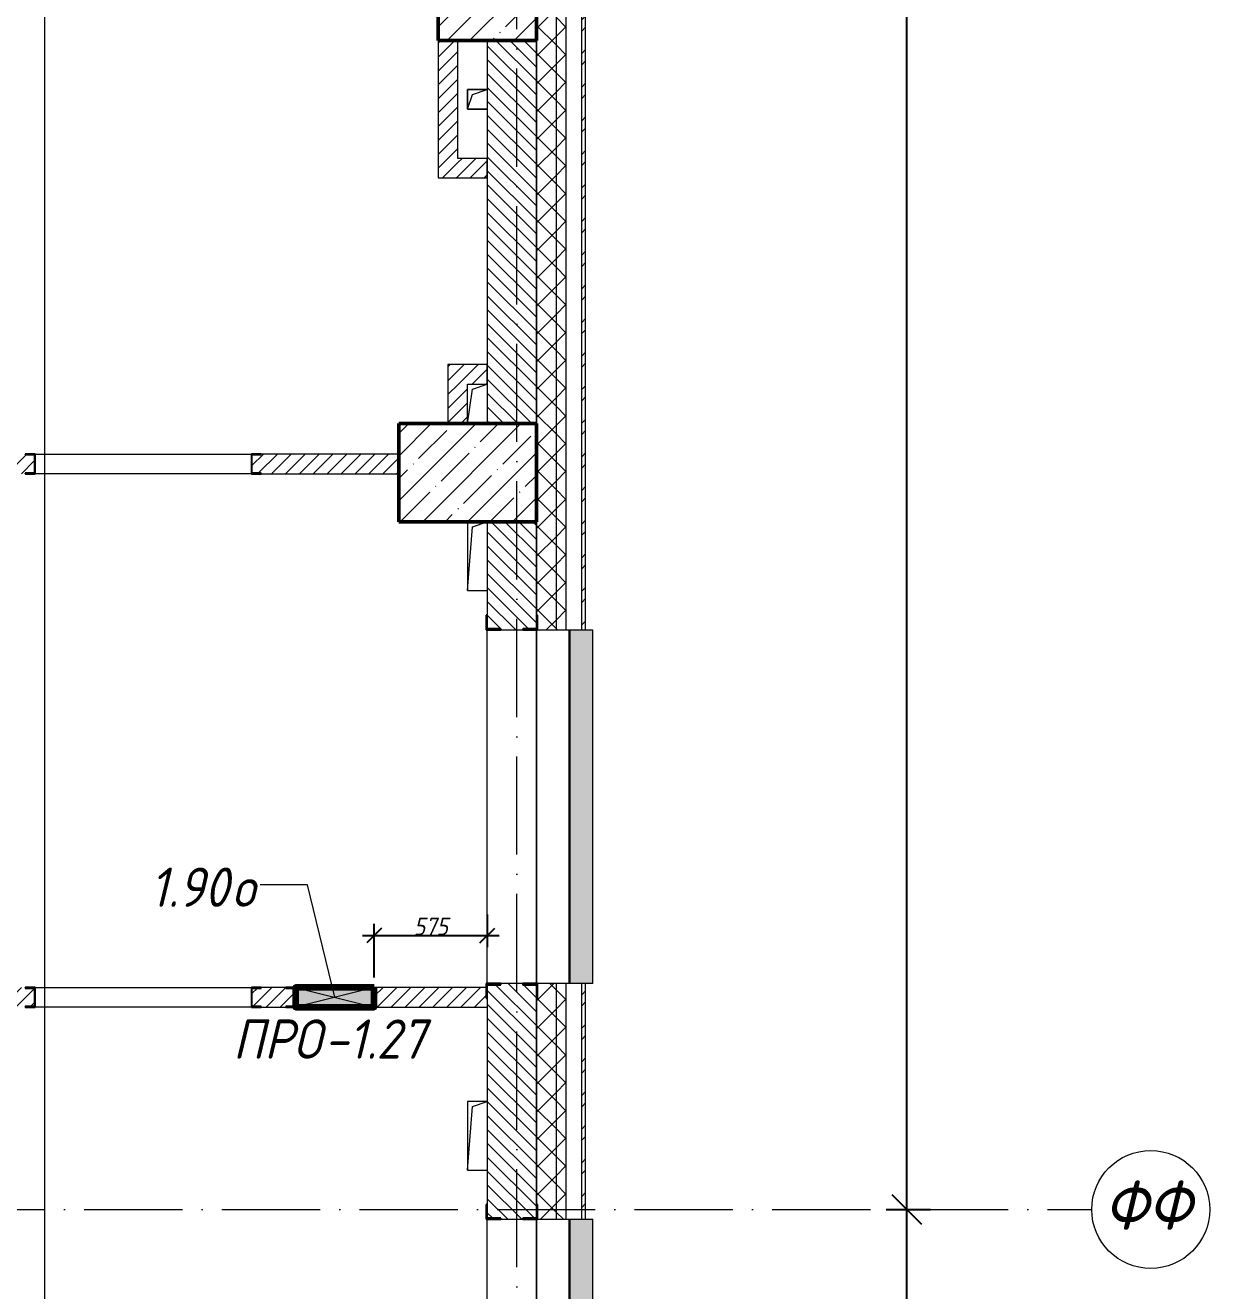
# Model space of a CAD drawing. Header units: millimetres. Extents: x -356862 to 418287, y 0 to 839748.
# Drawn here: x -77865 to -71841, y 534184 to 540624 of the extents above; entities that cross this region are included whole.
import ezdxf

# ---------------------------------------------------------------- set-up
doc = ezdxf.new("R2010")
doc.units = ezdxf.units.MM
doc.linetypes.add('50_200_ШТРИХ_1Т_ш5_п1_п1_', pattern=[700, 500, -100, 0, -100])
for name, color, linetype, lineweight in [('9.7) Заделка 956 шт', 6, 'Continuous', 158), ('A-____-____-DIMS', 7, 'Continuous', 9), ('A-DETL-GENF-OTLN', 7, 'Continuous', 9), ('A-FLOR-____-OTLN', 7, 'Continuous', 9), ('A-GENM-____-IDEN', 7, 'Continuous', 9), ('A-GENM-____-MCUT', 7, 'Continuous', 25), ('A-GENM-____-OTLN', 7, 'Continuous', 9), ('A-GENM-____-OTLN-1', 7, 'Continuous', 25), ('A-GLAZ-____-IDEN', 7, 'Continuous', 9), ('A-GLAZ-____-OTLN', 7, 'Continuous', 9), ('A-WALL-____-MCUT', 7, 'Continuous', 13), ('A-WALL-____-MCUT-1', 7, 'Continuous', 9), ('A-WALL-____-OTLN', 7, 'Continuous', 9), ('A-WALL-____-PATT-1', 7, 'Continuous', 9), ('A-WALL-FNSH-MCUT-1', 7, 'Continuous', 9), ('I-WALL-____-OTLN', 7, 'Continuous', 9), ('S-COLS-____-MCUT', 7, 'Continuous', 50), ('S-COLS-____-OTLN', 7, 'Continuous', 9), ('S-GRID-____-IDEN', 7, 'Continuous', 9), ('S-GRID-____-OTLN-1', 7, '50_200_ШТРИХ_1Т_ш5_п1_п1_', 9)]:
    doc.layers.add(name, color=color, linetype=linetype, lineweight=lineweight)
doc.layers.add('A-GLAZ-____-OTLN-1', color=7, linetype='Continuous', lineweight=9, true_color=0xc0c0c0)
doc.layers.add('G-____-____-SYMB-1', color=9, linetype='Continuous', lineweight=9, true_color=0x808080)
doc.styles.add('ISOCPEUR_I', font='isocpeui.ttf', dxfattribs={"width": 0.9, "height": 2.5})
doc.styles.add('ISOCPEUR_I_11', font='isocpeui.ttf', dxfattribs={"width": 0.9, "height": 200})
doc.styles.add('ISOCPEUR_I_7', font='isocpeui.ttf', dxfattribs={"width": 0.9, "height": 90})
doc.styles.add('ISOCPEUR_I_9', font='isocpeui.ttf', dxfattribs={"width": 0.9, "height": 250})
doc.dimstyles.new('ISO-1_8_0_9К_СРЕДНИЙ_Кладочные_2', dxfattribs={"dimscale": 304.8, "dimtxt": 89.638306, "dimasz": 0.246063, "dimexe": 0.19685, "dimexo": 0, "dimgap": 0, "dimtad": 1, "dimdec": 3, "dimrnd": 0.001, "dimdsep": 46, "dimtxsty": 'ISOCPEUR_I_7', "dimblk1": 'OBLIQUE', "dimblk2": 'OBLIQUE', "dimsah": 1, "dimcen": 0.09, "dimdle": 0.19685, "dimazin": 0, "dimtfac": 1, "dimtdec": 4, "dimtix": 1, "dimtmove": 1, "dimatfit": 3, "dimfxl": 1, "dimtvp": 1, "dimtolj": 1, "dimtzin": 0, "dimarcsym": 2})
doc.dimstyles.new('ISO-2_5_0_9К_БОЛЬШОЙ_ОСИ', dxfattribs={"dimscale": 304.8, "dimtxt": 248.995294, "dimasz": 0.492126, "dimexe": 0.393701, "dimexo": 0, "dimgap": 0, "dimtad": 1, "dimdec": 0, "dimzin": 0, "dimdsep": 46, "dimtxsty": 'ISOCPEUR_I', "dimblk1": 'OBLIQUE', "dimblk2": 'OBLIQUE', "dimsah": 1, "dimcen": 0.09, "dimdle": 0.393701, "dimazin": 0, "dimtfac": 1, "dimtdec": 4, "dimtix": 1, "dimtmove": 0, "dimatfit": 3, "dimfxl": 1, "dimtvp": 1, "dimtolj": 1, "dimtzin": 0, "dimarcsym": 2})
pattern_1 = [(135, (-176515.067, 459015.94), (-35.35534, -35.35534), [])]
pattern_2 = [(45, (-176515.067, 459015.94), (-35.35534, 35.35534), [])]
pattern_3 = [(45, (-176515.07, 459015.94), (-70.71068, 70.71068), []), (135, (-176515.07, 459015.94), (-70.71068, -70.71068), [])]

# ---------------------------------------------------------------- blocks, each defined once
blk = doc.blocks.new('BSC_Колонна _Прямоугольная - 500х700-V124-АР1_План отверстий 1 этажа в осях 1-64_Ю-ЯЯ')
at = {"layer": 'S-COLS-____-OTLN'}
h = blk.add_hatch(dxfattribs=at)
h.set_pattern_fill('FP_135', color=256, style=0, pattern_type=2)
h.set_pattern_definition([(315, (-79331.04, 100900), (114.04925, 114.04925), []), (315, (-79331.04, 100785.95), (114.04925, 114.04925), [201.613, -40.323, 3.353, -36.97])])
h.paths.add_polyline_path([(-250, 350), (-250, -350), (250, -350), (250, 350)], flags=0)
at = {"layer": 'S-COLS-____-MCUT'}
for p, q in [((250, 350), (-250, 350)), ((-250, 350), (-250, -350)), ((250, -350), (250, 350)), ((-250, -350), (250, -350))]:
    blk.add_line(p, q, dxfattribs=at)
blk = doc.blocks.new('BSC_Колонна _Прямоугольная - 500х500-V126-АР1_План отверстий 1 этажа в осях 1-64_Ю-ЯЯ')
at = {"layer": 'S-COLS-____-OTLN'}
h = blk.add_hatch(dxfattribs=at)
h.set_pattern_fill('FP_137', color=256, style=0, pattern_type=2)
h.set_pattern_definition([(135, (81781.04, -101000), (-114.04925, -114.04925), []), (135, (81781.04, -100885.95), (-114.04925, -114.04925), [201.613, -40.323, 3.353, -36.97])])
h.paths.add_polyline_path([(250, 250), (-250, 250), (-250, -250), (250, -250)], flags=0)
at = {"layer": 'S-COLS-____-MCUT'}
for p, q in [((250, 250), (-250, 250)), ((-250, 250), (-250, -250)), ((250, -250), (250, 250)), ((-250, -250), (250, -250))]:
    blk.add_line(p, q, dxfattribs=at)
blk = doc.blocks.new('Фахверк_СКБ_Уголок - 250_2700-27497298-АР1_План отверстий 1 этажа в осях 1-64_Ю-ЯЯ')
at = {"layer": 'A-GENM-____-MCUT'}
for p, q in [((200, 181), (125, 181)), ((125, 181), (125, 106)), ((131, 106), (131, 175)), ((131, 175), (200, 175)), ((200, 175), (200, 181)), ((125, 106), (131, 106)), ((131, -6), (125, -6)), ((125, -6), (125, -81)), ((131, -75), (131, -6)), ((125, -81), (200, -81)), ((200, -75), (131, -75)), ((200, -81), (200, -75))]:
    blk.add_line(p, q, dxfattribs=at)
blk = doc.blocks.new('154_Фахверк_СКБ_Швеллер - Тип_100_3600-27825154-АР1_План отверстий 1 этажа в осях 1-64_Ю-ЯЯ')
at = {"layer": 'A-GENM-____-MCUT'}
for p, q in [((175, 50), (125, 50)), ((125, 50), (125, -50)), ((128, 47), (175, 47)), ((128, -47), (128, 47)), ((175, 47), (175, 50)), ((125, -50), (175, -50)), ((175, -47), (128, -47)), ((175, -50), (175, -47))]:
    blk.add_line(p, q, dxfattribs=at)
blk = doc.blocks.new('154_Фахверк_СКБ_Швеллер - Тип_100_4010_1-28088705-АР1_План отверстий 1 этажа в осях 1-64_Ю-ЯЯ')
at = {"layer": 'A-GENM-____-MCUT'}
for p, q in [((175, 50), (125, 50)), ((125, 50), (125, -50)), ((128, 47), (175, 47)), ((128, -47), (128, 47)), ((175, 47), (175, 50)), ((125, -50), (175, -50)), ((175, -47), (128, -47)), ((175, -50), (175, -47))]:
    blk.add_line(p, q, dxfattribs=at)
blk = doc.blocks.new('154_Фахверк_СКБ_Швеллер - Тип_100_4010-27789772-АР1_План отверстий 1 этажа в осях 1-64_Ю-ЯЯ')
at = {"layer": 'A-GENM-____-MCUT'}
for p, q in [((175, 50), (125, 50)), ((125, 50), (125, -50)), ((128, 47), (175, 47)), ((128, -47), (128, 47)), ((175, 47), (175, 50)), ((125, -50), (175, -50)), ((175, -47), (128, -47)), ((175, -50), (175, -47))]:
    blk.add_line(p, q, dxfattribs=at)
blk = doc.blocks.new('AR_Отверстие прямоугольное _в плите_ - AR_Отверстие прямоугольное _в плите_-V199-АР1_План отверстий 1 этажа в осях 1-64_Ю-ЯЯ')
at = {"layer": 'A-GENM-____-OTLN'}
for p, q in [((50, 50), (-50, 50)), ((-50, 50), (-50, -50)), ((-50, -50), (-25, 25)), ((-25, 25), (50, 50)), ((-50, -50), (50, -50))]:
    blk.add_line(p, q, dxfattribs=at)
blk = doc.blocks.new('AR_Отверстие прямоугольное _в плите_ - AR_Отверстие прямоугольное _в плите_-30511966-АР1_План отверстий 1 этажа в осях 1-64_Ю-ЯЯ')
at = {"layer": 'A-GENM-____-OTLN'}
for p, q in [((50, 175), (-50, 175)), ((-50, 175), (-50, -175)), ((-50, -175), (-25, 150)), ((-25, 150), (50, 175)), ((-50, -175), (50, -175))]:
    blk.add_line(p, q, dxfattribs=at)
blk = doc.blocks.new('AR_Отверстие прямоугольное _в плите_ - AR_Отверстие прямоугольное _в плите_-V214-АР1_План отверстий 1 этажа в осях 1-64_Ю-ЯЯ')
at = {"layer": 'A-GENM-____-OTLN'}
for p, q in [((-50, 175), (-50, -175)), ((-50, -175), (-25, 150)), ((-25, 150), (50, 175)), ((-50, -175), (50, -175))]:
    blk.add_line(p, q, dxfattribs=at)
blk = doc.blocks.new('AR_Отверстие прямоугольное _в плите_ - AR_Отверстие прямоугольное _в плите_-30510730-АР1_План отверстий 1 этажа в осях 1-64_Ю-ЯЯ')
at = {"layer": 'A-GENM-____-OTLN'}
for p, q in [((-50, -100), (-25, 75)), ((-25, 75), (50, 100))]:
    blk.add_line(p, q, dxfattribs=at)
blk = doc.blocks.new('Отлив_СКБ - Отлив витража_120_НВФ-31885687-АР1_План отверстий 1 этажа в осях 1-64_Ю-ЯЯ')
at = {"layer": 'A-GLAZ-____-OTLN-1'}
for points in [[(0, -2), (1800, -2), (1800, 0), (0, 0)], [(877.1, -120), (1800, -120), (1800, -2), (0, -2), (0, -120)]]:
    blk.add_hatch(color=256, dxfattribs=at).paths.add_polyline_path(points, flags=0)
at = {"layer": 'A-GLAZ-____-OTLN'}
for p, q in [((0, 0), (1800, 0)), ((1800, -2), (0, -2)), ((0, -120), (0, -83)), ((0, -120), (1800, -120)), ((1800, -83), (1800, -120))]:
    blk.add_line(p, q, dxfattribs=at)
blk = doc.blocks.new('AR_Отверстие прямоугольное _в стене_ - AR_Отверстие прямоугольное _в стене__ОВ-36723019-АР1_План отверстий 1 этажа в осях 1-64_Ю-ЯЯ')
at = {"layer": 'A-GLAZ-____-OTLN'}
blk.add_hatch(color=256, dxfattribs=at).paths.add_polyline_path([(-200, -50), (200, -50), (200, 50), (-200, 50), (-200, -47)], flags=0)
at = {"layer": 'A-DETL-GENF-OTLN'}
for p, q in [((-200, 50), (200, 50)), ((200, 50), (-200, -50)), ((-200, 50), (200, -50)), ((200, 50), (-200, 50)), ((200, 50), (200, -50)), ((200, -50), (200, 50)), ((200, -50), (-200, -50)), ((-200, -50), (200, -50))]:
    blk.add_line(p, q, dxfattribs=at)
blk = doc.blocks.new('Ось сетки - Круг_Ø6_00__ISO-2_5_0_9K_-25732049-АР1_План отверстий 1 этажа в осях 1-64_Ю-ЯЯ')
at = {"layer": 'S-GRID-____-IDEN'}
blk.add_circle((0, 0), 3, dxfattribs=at)
blk = doc.blocks.new('_Oblique')
at = {"color": 0, "linetype": 'ByBlock', "lineweight": -2}
blk.add_line((-0.5, -0.5), (0.5, 0.5), dxfattribs=at)
blk = doc.blocks.new('*D13477')
at = {"layer": 'A-____-____-DIMS', "color": 0, "lineweight": -2, "transparency": 16777216}
for p, q in [((-73380.8, 533477), (-73380.8, 534717)), ((-73486.9, 534597), (-73260.8, 534597)), ((-73486.9, 533597), (-73260.8, 533597))]:
    blk.add_line(p, q, dxfattribs=at)
at = {"layer": 'Defpoints', "color": 0, "transparency": 16777216}
for p in [(-73486.9, 534597), (-73380.8, 534597), (-73486.9, 533597)]:
    blk.add_point(p, dxfattribs=at)
at = {"layer": 'A-____-____-DIMS', "color": 0, "lineweight": -2, "transparency": 16777216, "xscale": 150, "yscale": 150, "zscale": 150}
for p, rotation in [((-73380.8, 534597), 90), ((-73380.8, 533597), 270)]:
    blk.add_blockref('_Oblique', p, dxfattribs=dict(at, rotation=rotation))
at = {"layer": 'A-____-____-DIMS', "color": 0, "transparency": 16777216, "insert": (-73382.1, 534097), "char_height": 2.5, "width": 701.018, "attachment_point": 5, "rotation": 90, "style": 'ISOCPEUR_I'}
blk.add_mtext('\\A1;1000', dxfattribs=at)
blk = doc.blocks.new('*D13478')
at = {"layer": 'A-____-____-DIMS', "color": 0, "lineweight": -2, "transparency": 16777216}
for p, q in [((-73380.8, 534477), (-73380.8, 541167)), ((-73486.9, 541047), (-73260.8, 541047)), ((-73486.9, 534597), (-73260.8, 534597))]:
    blk.add_line(p, q, dxfattribs=at)
at = {"layer": 'Defpoints', "color": 0, "transparency": 16777216}
for p in [(-73486.9, 541047), (-73380.8, 541047), (-73486.9, 534597)]:
    blk.add_point(p, dxfattribs=at)
at = {"layer": 'A-____-____-DIMS', "color": 0, "lineweight": -2, "transparency": 16777216, "xscale": 150, "yscale": 150, "zscale": 150}
for p, rotation in [((-73380.8, 541047), 90), ((-73380.8, 534597), 270)]:
    blk.add_blockref('_Oblique', p, dxfattribs=dict(at, rotation=rotation))
at = {"layer": 'A-____-____-DIMS', "color": 0, "transparency": 16777216, "insert": (-73382.1, 537822), "char_height": 2.5, "width": 781.462, "attachment_point": 5, "rotation": 90, "style": 'ISOCPEUR_I'}
blk.add_mtext('\\A1;6450', dxfattribs=at)
blk = doc.blocks.new('*D13637')
at = {"layer": 'A-____-____-DIMS', "color": 0, "lineweight": -2, "transparency": 16777216}
for p, q in [((-75515.1, 536097.8), (-75515.1, 535931.7)), ((-76090.1, 535777), (-76090.1, 536051.7)), ((-76150.1, 535991.7), (-75455.1, 535991.7))]:
    blk.add_line(p, q, dxfattribs=at)
at = {"layer": 'Defpoints', "color": 0, "transparency": 16777216}
for p in [(-75515.1, 536097.8), (-75515.1, 535991.7), (-76090.1, 535777)]:
    blk.add_point(p, dxfattribs=at)
at = {"layer": 'A-____-____-DIMS', "color": 0, "lineweight": -2, "transparency": 16777216, "xscale": 75, "yscale": 75, "zscale": 75, "rotation": 180}
blk.add_blockref('_Oblique', (-76090.1, 535991.7), dxfattribs=at)
at = {"layer": 'A-____-____-DIMS', "color": 0, "lineweight": -2, "transparency": 16777216, "xscale": 75, "yscale": 75, "zscale": 75}
blk.add_blockref('_Oblique', (-75515.1, 535991.7), dxfattribs=at)
at = {"layer": 'A-____-____-DIMS', "color": 0, "transparency": 16777216, "insert": (-75802.6, 536037.3), "char_height": 90, "width": 409.578, "attachment_point": 5, "style": 'ISOCPEUR_I_7'}
blk.add_mtext('\\A1;575', dxfattribs=at)

msp = doc.modelspace()

# ---------------------------------------------------------------- hatches: boundary and pattern name
at = {"layer": 'A-WALL-____-PATT-1'}
h = msp.add_hatch(dxfattribs=at)
h.set_pattern_fill('FP_3', color=256, style=0, pattern_type=2)
h.set_pattern_definition([(45, (-176515.07, 459015.94), (-85.53659, 85.53659), []), (45, (-176458.04, 459015.94), (-85.53659, 85.53659), [])])
h.paths.add_polyline_path([(-75015.0675, 528496.983), (-75015.0675, 529746.983), (-75035.0675, 529746.983), (-75035.0675, 528496.983)], flags=0)
h.paths.add_polyline_path([(-75035.0675, 531546.983), (-75015.0675, 531546.983), (-75015.0675, 532746.983), (-75035.0675, 532746.983), (-75035.0675, 532384.65)], flags=0)
h.paths.add_polyline_path([(-75035.0675, 534546.983), (-75015.0675, 534546.983), (-75015.0675, 535746.983), (-75035.0675, 535746.983), (-75035.0675, 535613.6202)], flags=0)
h.paths.add_polyline_path([(-75035.0675, 537546.983), (-75015.0675, 537546.983), (-75015.0675, 544926.983), (-75035.0675, 544926.983), (-75035.0675, 538035.3479)], flags=0)
h = msp.add_hatch(dxfattribs=at)
h.set_pattern_fill('FP_1', color=256, style=0, pattern_type=2)
h.set_pattern_definition(pattern_3)
h.paths.add_polyline_path([(-75165.0675, 505831.983), (-75165.0675, 506096.983), (-75265.0675, 506096.983), (-75265.0675, 505831.983)], flags=0)
h.paths.add_polyline_path([(-75165.0675, 508196.983), (-75165.0675, 508796.983), (-75265.0675, 508796.983), (-75265.0675, 508196.983)], flags=0)
h.paths.add_polyline_path([(-75165.0675, 510196.983), (-75165.0675, 514796.983), (-75259.0675, 514796.983), (-75259.0675, 514721.983), (-75265.0675, 514721.983), (-75265.0675, 510196.983)], flags=0)
h.paths.add_polyline_path([(-75165.0675, 516596.983), (-75165.0675, 517796.983), (-75259.0675, 517796.983), (-75259.0675, 517721.983), (-75265.0675, 517721.983), (-75265.0675, 516671.983), (-75259.0675, 516671.983), (-75259.0675, 516596.983)], flags=0)
h.paths.add_polyline_path([(-75165.0675, 519596.983), (-75165.0675, 520796.983), (-75259.0675, 520796.983), (-75259.0675, 520721.983), (-75265.0675, 520721.983), (-75265.0675, 519671.983), (-75259.0675, 519671.983), (-75259.0675, 519596.983)], flags=0)
h.paths.add_polyline_path([(-75259.0675, 522596.983), (-75165.0675, 522596.983), (-75165.0675, 523796.983), (-75259.0675, 523796.983), (-75259.0675, 523721.983), (-75265.0675, 523721.983), (-75265.0675, 522671.983), (-75259.0675, 522671.983), (-75259.0675, 522602.983)], flags=0)
h.paths.add_polyline_path([(-75165.0675, 525596.983), (-75165.0675, 526746.983), (-75259.0675, 526746.983), (-75259.0675, 526671.983), (-75265.0675, 526671.983), (-75265.0675, 525671.983), (-75259.0675, 525671.983), (-75259.0675, 525596.983)], flags=0)
h.paths.add_polyline_path([(-75259.0675, 528496.983), (-75165.0675, 528496.983), (-75165.0675, 529746.983), (-75259.0675, 529746.983), (-75259.0675, 529671.983), (-75265.0675, 529671.983), (-75265.0675, 528571.983), (-75259.0675, 528571.983), (-75259.0675, 528502.983)], flags=0)
h.paths.add_polyline_path([(-75259.0675, 531546.983), (-75165.0675, 531546.983), (-75165.0675, 532746.983), (-75265.0675, 532746.983), (-75265.0675, 531621.983), (-75259.0675, 531621.983), (-75259.0675, 531552.983)], flags=0)
h.paths.add_polyline_path([(-75259.0675, 534546.983), (-75165.0675, 534546.983), (-75165.0675, 535746.983), (-75259.0675, 535746.983), (-75259.0675, 535671.983), (-75265.0675, 535671.983), (-75265.0675, 534621.983), (-75259.0675, 534621.983), (-75259.0675, 534552.983)], flags=0)
h.paths.add_polyline_path([(-75165.0675, 537546.983), (-75165.0675, 544796.983), (-75265.0675, 544796.983), (-75265.0675, 537621.983), (-75259.0675, 537621.983), (-75259.0675, 537546.983)], flags=0)
h = msp.add_hatch(dxfattribs=at)
h.set_pattern_fill('FP_1', color=256, style=0, pattern_type=2)
h.set_pattern_definition(pattern_3)
h.paths.add_polyline_path([(-75115.0675, 505831.983), (-75115.0675, 506096.983), (-75165.0675, 506096.983), (-75165.0675, 505831.983)], flags=0)
h.paths.add_polyline_path([(-75115.0675, 508196.983), (-75115.0675, 508796.983), (-75165.0675, 508796.983), (-75165.0675, 508196.983)], flags=0)
h.paths.add_polyline_path([(-75165.0675, 510196.983), (-75115.0675, 510196.983), (-75115.0675, 514796.983), (-75165.0675, 514796.983), (-75165.0675, 513010.8287)], flags=0)
h.paths.add_polyline_path([(-75165.0675, 516596.983), (-75115.0675, 516596.983), (-75115.0675, 517796.983), (-75165.0675, 517796.983), (-75165.0675, 517047.0414)], flags=0)
h.paths.add_polyline_path([(-75115.0675, 519596.983), (-75115.0675, 520796.983), (-75165.0675, 520796.983), (-75165.0675, 519596.983)], flags=0)
h.paths.add_polyline_path([(-75115.0675, 522596.983), (-75115.0675, 523796.983), (-75165.0675, 523796.983), (-75165.0675, 522596.983)], flags=0)
h.paths.add_polyline_path([(-75165.0675, 525596.983), (-75115.0675, 525596.983), (-75115.0675, 526746.983), (-75165.0675, 526746.983), (-75165.0675, 525926.7096)], flags=0)
h.paths.add_polyline_path([(-75115.0675, 528496.983), (-75115.0675, 529746.983), (-75165.0675, 529746.983), (-75165.0675, 528496.983)], flags=0)
h.paths.add_polyline_path([(-75115.0675, 531546.983), (-75115.0675, 532746.983), (-75165.0675, 532746.983), (-75165.0675, 531546.983)], flags=0)
h.paths.add_polyline_path([(-75165.0675, 534546.983), (-75115.0675, 534546.983), (-75115.0675, 535746.983), (-75165.0675, 535746.983), (-75165.0675, 535613.6202)], flags=0)
h.paths.add_polyline_path([(-75165.0675, 537546.983), (-75115.0675, 537546.983), (-75115.0675, 544846.983), (-75165.0675, 544846.983), (-75165.0675, 538035.3479)], flags=0)
h = msp.add_hatch(dxfattribs=at)
h.set_pattern_fill('FP_5', color=256, style=0, pattern_type=2)
h.set_pattern_definition(pattern_2)
h.paths.add_polyline_path([(-75665.0675, 539846.983), (-75665.0675, 540546.983), (-75765.0675, 540546.983), (-75765.0675, 539846.983)], flags=0)
h = msp.add_hatch(dxfattribs=at)
h.set_pattern_fill('FP_6', color=256, style=0, pattern_type=2)
h.set_pattern_definition(pattern_1)
h.paths.add_polyline_path([(-75265.0675, 538596.983), (-75265.0675, 540546.983), (-75515.0675, 540546.983), (-75515.0675, 538596.983)], flags=0)
h = msp.add_hatch(dxfattribs=at)
h.set_pattern_fill('FP_5', color=256, style=0, pattern_type=2)
h.set_pattern_definition(pattern_2)
h.paths.add_polyline_path([(-75515.0675, 539846.983), (-75515.0675, 539946.983), (-75665.0675, 539946.983), (-75665.0675, 539846.983)], flags=0)
h = msp.add_hatch(dxfattribs=at)
h.set_pattern_fill('FP_5', color=256, style=0, pattern_type=2)
h.set_pattern_definition(pattern_2)
h.paths.add_polyline_path([(-75515.0675, 538796.983), (-75515.0675, 538896.983), (-75715.0675, 538896.983), (-75715.0675, 538796.983), (-75615.0675, 538796.983)], flags=0)
h = msp.add_hatch(dxfattribs=at)
h.set_pattern_fill('FP_5', color=256, style=0, pattern_type=2)
h.set_pattern_definition(pattern_2)
h.paths.add_polyline_path([(-75615.0675, 538596.983), (-75615.0675, 538796.983), (-75715.0675, 538796.983), (-75715.0675, 538596.983)], flags=0)
h = msp.add_hatch(dxfattribs=at)
h.set_pattern_fill('FP_5', color=256, style=0, pattern_type=2)
h.set_pattern_definition(pattern_2)
h.paths.add_polyline_path([(-75965.0675, 538341.983), (-75965.0675, 538441.983), (-76665.0675, 538441.983), (-76665.0675, 538438.983), (-76712.0675, 538438.983), (-76712.0675, 538344.983), (-76665.0675, 538344.983), (-76665.0675, 538341.983)], flags=0)
h.paths.add_polyline_path([(-77865.0675, 538341.983), (-77865.0675, 538344.983), (-77818.0675, 538344.983), (-77818.0675, 538438.983), (-77865.0675, 538438.983), (-77865.0675, 538441.983), (-80165.0675, 538441.983), (-80165.0675, 538341.983), (-79317.9395, 538341.983)], flags=0)
h.paths.add_polyline_path([(-80215.0675, 538341.983), (-80215.0675, 538344.983), (-80168.0675, 538344.983), (-80168.0675, 538438.983), (-80215.0675, 538438.983), (-80215.0675, 538441.983), (-82565.0675, 538441.983), (-82565.0675, 538341.983), (-81085.4402, 538341.983)], flags=0)
h = msp.add_hatch(dxfattribs=at)
h.set_pattern_fill('FP_6', color=256, style=0, pattern_type=2)
h.set_pattern_definition(pattern_1)
h.paths.add_polyline_path([(-75334.0675, 534546.983), (-75334.0675, 534552.983), (-75265.0675, 534552.983), (-75265.0675, 535740.983), (-75334.0675, 535741.463), (-75334.0675, 535746.983), (-75446.0675, 535746.983), (-75446.0675, 535740.983), (-75515.0675, 535740.983), (-75515.0675, 534552.983), (-75446.0675, 534552.983), (-75446.0675, 534546.983)], flags=0)
h.paths.add_polyline_path([(-75334.0675, 537546.983), (-75334.0675, 537552.983), (-75265.0675, 537552.983), (-75265.0675, 538096.983), (-75515.0675, 538096.983), (-75515.0675, 537552.983), (-75446.0675, 537552.983), (-75446.0675, 537546.983)], flags=0)
h = msp.add_hatch(dxfattribs=at)
h.set_pattern_fill('FP_5', color=256, style=0, pattern_type=2)
h.set_pattern_definition(pattern_2)
h.paths.add_polyline_path([(-83165.0675, 535626.983), (-80515.0675, 535626.983), (-80515.0675, 535629.983), (-80468.0675, 535629.983), (-80468.0675, 535723.983), (-80515.0675, 535723.983), (-80515.0675, 535726.983), (-83165.0675, 535726.983)], flags=0)
h.paths.add_polyline_path([(-80465.0675, 535626.983), (-77865.0675, 535627.9175), (-77865.0675, 535629.983), (-77818.0675, 535629.983), (-77818.0675, 535723.983), (-77865.0675, 535723.983), (-77865.0675, 535726.983), (-80465.0675, 535726.983), (-80465.0675, 535629.983)], flags=0)
h.paths.add_polyline_path([(-75515.0675, 535626.983), (-75515.0675, 535671.983), (-75521.0675, 535671.983), (-75521.0675, 535726.983), (-76090.0675, 535726.983), (-76090.0675, 535626.983), (-75521.0675, 535626.983)], flags=0)
h.paths.add_polyline_path([(-76540.0675, 535626.983), (-76540.0675, 535629.983), (-76493.0675, 535629.983), (-76493.0675, 535723.983), (-76540.0675, 535723.983), (-76540.0675, 535726.983), (-76665.0675, 535726.983), (-76665.0675, 535723.983), (-76712.0675, 535723.983), (-76712.0675, 535629.983), (-76665.0675, 535629.983), (-76665.0675, 535626.983)], flags=0)

# ---------------------------------------------------------------- linework, layer by layer
at = {"layer": '9.7) Заделка 956 шт'}
msp.add_lwpolyline([(-76090.0675, 535726.983), (-76490.0675, 535726.983), (-76490.0675, 535626.983), (-76090.0675, 535626.983)], close=True, dxfattribs=at)
at = {"layer": 'A-FLOR-____-OTLN'}
for p, q in [((-75615.0675, 540296.6355), (-75515.0675, 540296.6355)), ((-75615.0675, 540196.6355), (-75615.0675, 540296.6355)), ((-75515.0675, 540196.6355), (-75615.0675, 540196.6355))]:
    msp.add_line(p, q, dxfattribs=at)
at = {"layer": 'A-GLAZ-____-IDEN'}
for p, q in [((-76429.6628, 536249.8352), (-76670.7064, 536249.8352)), ((-76290.0675, 535676.983), (-76429.6628, 536249.8352))]:
    msp.add_line(p, q, dxfattribs=at)
at = {"layer": 'A-WALL-____-MCUT'}
for p, q in [((-75035.0675, 537546.983), (-75035.0675, 544926.983)), ((-75515.0675, 540546.983), (-75515.0675, 538596.983)), ((-75265.0675, 538596.983), (-75265.0675, 540546.983)), ((-75265.0675, 540546.983), (-75265.0675, 538596.983)), ((-75515.0675, 538096.983), (-75515.0675, 537621.983)), ((-75265.0675, 537621.983), (-75265.0675, 538096.983)), ((-75265.0675, 538096.983), (-75265.0675, 537621.983)), ((-75446.0675, 537546.983), (-75334.0675, 537546.983)), ((-75259.0675, 537546.983), (-75035.0675, 537546.983)), ((-75334.0675, 535746.983), (-75446.0675, 535746.983)), ((-75035.0675, 535746.983), (-75259.0675, 535746.983)), ((-75035.0675, 534546.983), (-75035.0675, 535746.983)), ((-75515.0675, 535671.983), (-75515.0675, 534621.983)), ((-75265.0675, 534621.983), (-75265.0675, 535671.983)), ((-75265.0675, 535671.983), (-75265.0675, 534621.983)), ((-75446.0675, 534546.983), (-75334.0675, 534546.983)), ((-75259.0675, 534546.983), (-75035.0675, 534546.983))]:
    msp.add_line(p, q, dxfattribs=at)
at = {"layer": 'A-WALL-____-MCUT-1'}
for p, q in [((-75165.0675, 544796.983), (-75165.0675, 537546.983)), ((-75115.0675, 544846.983), (-75115.0675, 537546.983)), ((-75165.0675, 535746.983), (-75165.0675, 534546.983)), ((-75115.0675, 535746.983), (-75115.0675, 534546.983))]:
    msp.add_line(p, q, dxfattribs=at)
at = {"layer": 'A-WALL-____-OTLN'}
for p, q in [((-75515.0675, 535746.983), (-75515.0675, 537546.983)), ((-75265.0675, 537546.983), (-75265.0675, 535746.983)), ((-75265.0675, 535746.983), (-75265.0675, 537546.983)), ((-75515.0675, 532746.983), (-75515.0675, 534546.983)), ((-75265.0675, 534546.983), (-75265.0675, 532746.983)), ((-75265.0675, 532746.983), (-75265.0675, 534546.983))]:
    msp.add_line(p, q, dxfattribs=at)
at = {"layer": 'A-WALL-FNSH-MCUT-1'}
for p, q in [((-75015.0675, 537546.983), (-75015.0675, 544946.983)), ((-75765.0675, 540546.983), (-75765.0675, 539846.983)), ((-75665.0675, 539946.983), (-75665.0675, 540546.983)), ((-75515.0675, 539946.983), (-75665.0675, 539946.983)), ((-75515.0675, 539846.983), (-75515.0675, 539946.983)), ((-75765.0675, 539846.983), (-75515.0675, 539846.983)), ((-75515.0675, 538896.983), (-75715.0675, 538896.983)), ((-75715.0675, 538896.983), (-75715.0675, 538596.983)), ((-75515.0675, 538796.983), (-75515.0675, 538896.983)), ((-75615.0675, 538796.983), (-75515.0675, 538796.983)), ((-75615.0675, 538596.983), (-75615.0675, 538796.983)), ((-75965.0675, 538441.983), (-76665.0675, 538441.983)), ((-76665.0675, 538341.983), (-75965.0675, 538341.983)), ((-75035.0675, 537546.983), (-75015.0675, 537546.983)), ((-76540.0675, 535726.983), (-76665.0675, 535726.983)), ((-75521.0675, 535726.983), (-76090.0675, 535726.983)), ((-75015.0675, 535746.983), (-75035.0675, 535746.983)), ((-75015.0675, 534546.983), (-75015.0675, 535746.983)), ((-76665.0675, 535626.983), (-76540.0675, 535626.983)), ((-76090.0675, 535626.983), (-75515.0675, 535626.983)), ((-75035.0675, 534546.983), (-75015.0675, 534546.983))]:
    msp.add_line(p, q, dxfattribs=at)
at = {"layer": 'G-____-____-SYMB-1'}
msp.add_line((-77766.8674, 545636.5018), (-77766.8674, 504422.2671), dxfattribs=at)
at = {"layer": 'I-WALL-____-OTLN'}
for p, q in [((-77815.0675, 538441.983), (-76715.0675, 538441.983)), ((-76715.0675, 538341.983), (-77815.0675, 538341.983)), ((-77815.0675, 535726.983), (-76715.0675, 535726.983)), ((-76715.0675, 535626.983), (-77815.0675, 535626.983))]:
    msp.add_line(p, q, dxfattribs=at)
at = {"layer": 'S-GRID-____-OTLN-1'}
for p, q in [((-75365.0675, 498597.5699), (-75365.0675, 549908.7924)), ((-127273.0498, 534596.983), (-72440.6609, 534596.983))]:
    msp.add_line(p, q, dxfattribs=at)

# ---------------------------------------------------------------- block references
at = {"layer": 'A-GENM-____-OTLN'}
for name, p in [('AR_Отверстие прямоугольное _в плите_ - AR_Отверстие прямоугольное _в плите_-V199-АР1_План отверстий 1 этажа в осях 1-64_Ю-ЯЯ', (-75565.0675, 540246.6355)), ('AR_Отверстие прямоугольное _в плите_ - AR_Отверстие прямоугольное _в плите_-30510730-АР1_План отверстий 1 этажа в осях 1-64_Ю-ЯЯ', (-75565.0675, 538696.983)), ('AR_Отверстие прямоугольное _в плите_ - AR_Отверстие прямоугольное _в плите_-V214-АР1_План отверстий 1 этажа в осях 1-64_Ю-ЯЯ', (-75565.0675, 537921.983)), ('AR_Отверстие прямоугольное _в плите_ - AR_Отверстие прямоугольное _в плите_-30511966-АР1_План отверстий 1 этажа в осях 1-64_Ю-ЯЯ', (-75565.0675, 534971.983))]:
    msp.add_blockref(name, p, dxfattribs=at)
at = {"layer": 'A-GENM-____-OTLN-1'}
for name, p, rotation in [('154_Фахверк_СКБ_Швеллер - Тип_100_3600-27825154-АР1_План отверстий 1 этажа в осях 1-64_Ю-ЯЯ', (-77690.0675, 538391.983), 180), ('Фахверк_СКБ_Уголок - 250_2700-27497298-АР1_План отверстий 1 этажа в осях 1-64_Ю-ЯЯ', (-75340.0675, 537421.983), 89.99999999999991), ('154_Фахверк_СКБ_Швеллер - Тип_100_4010-27789772-АР1_План отверстий 1 этажа в осях 1-64_Ю-ЯЯ', (-77690.0675, 535676.983), 180), ('154_Фахверк_СКБ_Швеллер - Тип_100_4010-27789772-АР1_План отверстий 1 этажа в осях 1-64_Ю-ЯЯ', (-76365.0675, 535676.983), 180), ('Фахверк_СКБ_Уголок - 250_2700-27497298-АР1_План отверстий 1 этажа в осях 1-64_Ю-ЯЯ', (-75440.0675, 535871.983), 269.9999999999999), ('Фахверк_СКБ_Уголок - 250_2700-27497298-АР1_План отверстий 1 этажа в осях 1-64_Ю-ЯЯ', (-75340.0675, 534421.983), 89.99999999999994)]:
    msp.add_blockref(name, p, dxfattribs=dict(at, rotation=rotation))
for name, p in [('154_Фахверк_СКБ_Швеллер - Тип_100_3600-27825154-АР1_План отверстий 1 этажа в осях 1-64_Ю-ЯЯ', (-76840.0675, 538391.983)), ('154_Фахверк_СКБ_Швеллер - Тип_100_4010_1-28088705-АР1_План отверстий 1 этажа в осях 1-64_Ю-ЯЯ', (-76840.0675, 535676.983))]:
    msp.add_blockref(name, p, dxfattribs=at)
at = {"layer": 'A-GLAZ-____-OTLN', "rotation": 90}
for p in [(-75098.0675, 535746.983), (-75098.0675, 532746.983)]:
    msp.add_blockref('Отлив_СКБ - Отлив витража_120_НВФ-31885687-АР1_План отверстий 1 этажа в осях 1-64_Ю-ЯЯ', p, dxfattribs=at)
at = {"layer": 'A-GLAZ-____-OTLN'}
msp.add_blockref('AR_Отверстие прямоугольное _в стене_ - AR_Отверстие прямоугольное _в стене__ОВ-36723019-АР1_План отверстий 1 этажа в осях 1-64_Ю-ЯЯ', (-76290.0675, 535676.983), dxfattribs=at)
at = {"layer": 'S-COLS-____-OTLN'}
for name, p, rotation in [('BSC_Колонна _Прямоугольная - 500х500-V126-АР1_План отверстий 1 этажа в осях 1-64_Ю-ЯЯ', (-75515.0675, 540796.983), 269.9999999999997), ('BSC_Колонна _Прямоугольная - 500х700-V124-АР1_План отверстий 1 этажа в осях 1-64_Ю-ЯЯ', (-75615.0675, 538346.983), 89.9999999999999)]:
    msp.add_blockref(name, p, dxfattribs=dict(at, rotation=rotation))
at = {"layer": 'S-GRID-____-IDEN', "xscale": 99.99999999999993, "yscale": 99.99999999999993, "zscale": 99.99999999999993, "rotation": 269.9999999999995}
msp.add_blockref('Ось сетки - Круг_Ø6_00__ISO-2_5_0_9K_-25732049-АР1_План отверстий 1 этажа в осях 1-64_Ю-ЯЯ', (-72140.6609, 534596.983), dxfattribs=at)

# ---------------------------------------------------------------- texts
at = {"layer": 'A-GENM-____-IDEN', "char_height": 200, "attachment_point": 1, "style": 'ISOCPEUR_I_11'}
for s, insert, width in [('ПРО', (-76809.0175, 535564.2816), 562.784625), ('-1.27', (-76344.6737, 535564.2816), 663.79725)]:
    msp.add_mtext(s, dxfattribs=dict(at, insert=insert, width=width))
at = {"layer": 'A-GLAZ-____-IDEN', "char_height": 200, "attachment_point": 1, "style": 'ISOCPEUR_I_11'}
for s, insert, width in [('1.90', (-77230.1581, 536337.4498), 505.063125), ('\\fISOCPEUR|b0|i1|c204|p34|;\\W.9;о', (-76813.4393, 536337.4498), 158.734125)]:
    msp.add_mtext(s, dxfattribs=dict(at, insert=insert, width=width))
at = {"layer": 'S-GRID-____-IDEN', "insert": (-72378.5904, 534743.6154), "char_height": 250, "width": 562.784625, "attachment_point": 1, "style": 'ISOCPEUR_I_9'}
msp.add_mtext('ФФ', dxfattribs=at)

# ---------------------------------------------------------------- dimensions: what is measured, and where the dimension line sits
at = {"layer": 'A-____-____-DIMS'}
for base, p1, p2, override, picture, middle in [((-73380.826, 541046.983), (-73486.892, 534596.983), (-73486.892, 541046.983), {"dimpost": '<>', "dimfxl": 6450}, '*D13478', (-73382.076, 537821.983)), ((-73380.826, 534596.983), (-73486.892, 533596.983), (-73486.892, 534596.983), {"dimpost": '<>', "dimfxl": 1000}, '*D13477', (-73382.076, 534096.983))]:
    dim = msp.add_linear_dim(base=base, p1=p1, p2=p2, angle=90, dimstyle='ISO-2_5_0_9К_БОЛЬШОЙ_ОСИ', override=override, dxfattribs=at)
    dim.commit()
    dim.dimension.update_dxf_attribs({"geometry": picture, "text_midpoint": middle})
dim = msp.add_linear_dim(base=(-75515.0675, 535991.7035), p1=(-76090.0675, 535776.983), p2=(-75515.0675, 536097.7695), dimstyle='ISO-1_8_0_9К_СРЕДНИЙ_Кладочные_2', override={"dimpost": '<>', "dimfxl": 658.429195}, dxfattribs=at)
dim.commit()
dim.dimension.update_dxf_attribs({"geometry": '*D13637', "text_midpoint": (-75802.5675, 536037.283)})

doc.saveas('drawing.dxf')
